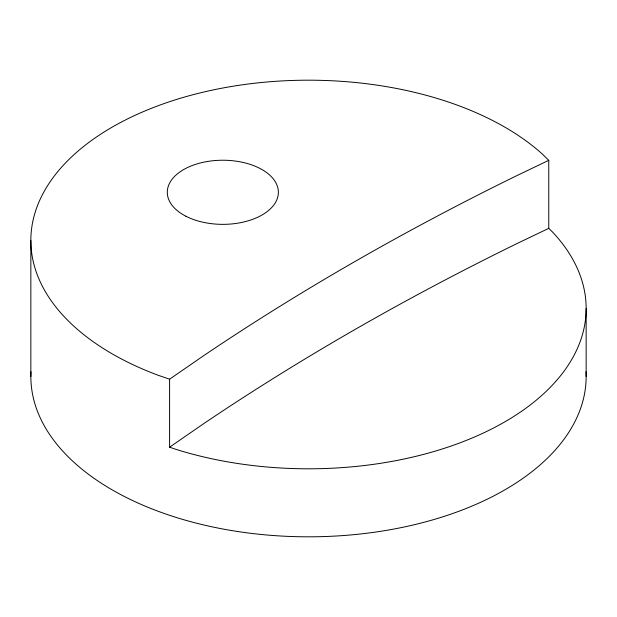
<?xml version="1.0" encoding="UTF-8"?>
<svg xmlns="http://www.w3.org/2000/svg" width="617" height="617" viewBox="0 0 617 617"><rect width="100%" height="100%" fill="white"/><g stroke="black" fill="none" stroke-linecap="round" stroke-linejoin="round"><path stroke-width="0.93" d="M169.598 379.185L204.204 355.307A2776.5 1602.997 0 0 1 515.056 176.493L548.76 160.327L542.073 153.826A277.65 160.297 0 0 0 112.171 127.141A277.65 160.297 0 0 0 158.392 375.344L169.598 379.185L169.598 447.194L175.436 449.191A277.65 160.297 0 0 0 504.829 421.851A277.65 160.297 0 0 0 552.184 231.676L548.76 228.336L548.76 160.327M169.598 447.194L204.204 423.316A2776.5 1602.997 0 0 1 515.056 244.502L548.76 228.336M586.15 308.5L586.15 376.509M30.85 240.491L30.85 376.509M586.027 371.743A277.65 160.297 0 0 1 308.5 536.813A277.65 160.297 0 0 1 30.973 371.743M185.918 216.243A55.53 32.061 0 0 0 277.218 198.774A55.53 32.061 0 0 0 205.368 161.855A55.53 32.061 0 0 0 185.918 216.243"/></g></svg>
